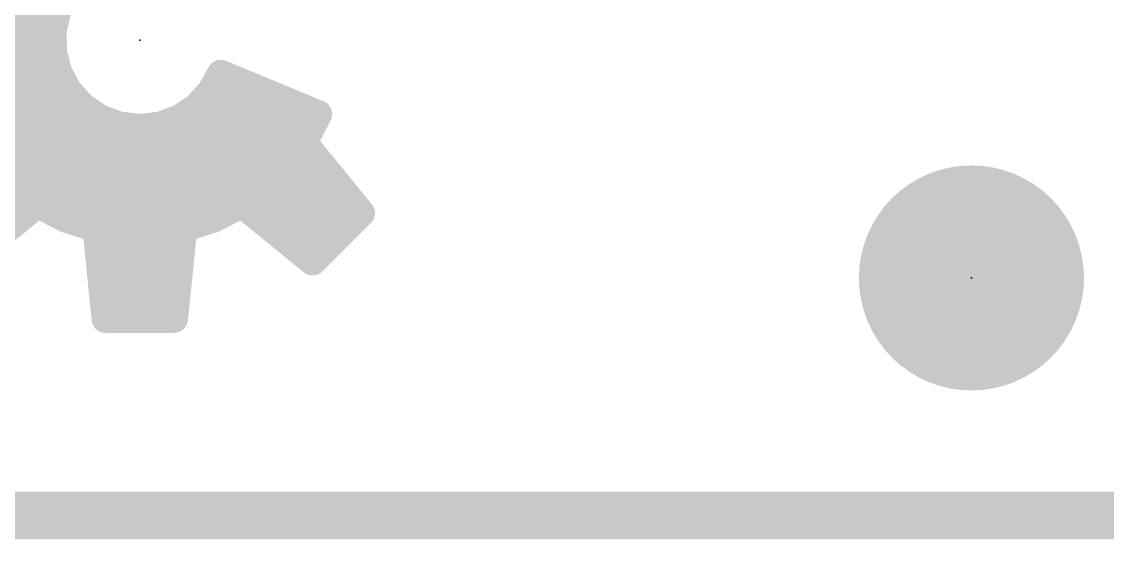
# Model space of a CAD drawing. Extents: x -36 to 72, y -18 to 26.
# Drawn here: x 8.89 to 14.7, y -0.13 to 2.64 of the extents above; entities that cross this region are included whole.
import ezdxf

# ---------------------------------------------------------------- set-up
doc = ezdxf.new("R2010")
doc.units = 0
for name, color, linetype in [('1', 12, 'CONTINUOUS'), ('20', 53, 'CONTINUOUS'), ('21', 41, 'CONTINUOUS'), ('23', 53, 'CONTINUOUS'), ('29', 253, 'CONTINUOUS')]:
    doc.layers.add(name, color=color, linetype=linetype)

# ---------------------------------------------------------------- blocks, each defined once
blk = doc.blocks.new('PIE')
at = {"const_width": 0.5}
blk.add_lwpolyline([(0, -0.25, 1), (0, 0.25, 1), (0, -0.25)], format="xyb", dxfattribs=at)

msp = doc.modelspace()

# ---------------------------------------------------------------- linework, layer by layer
at = {"layer": '20', "const_width": 0.254}
msp.add_lwpolyline([(20.32, 0), (0, 0)], dxfattribs=at)
at = {"layer": '21', "const_width": 0.15}
for points in [[(9.0846, 2.7002), (9.1354, 2.8003)], [(8.0362, 2.7), (9.0846, 2.7)], [(9.0592, 2.591), (9.0846, 2.7002)], [(8.0362, 2.55), (9.0596, 2.55)], [(9.0604, 2.4788), (9.0592, 2.591)], [(9.0882, 2.3701), (9.0604, 2.4788)], [(8.0362, 2.4), (9.0806, 2.4)], [(9.1411, 2.2711), (9.0882, 2.3701)], [(9.9581, 2.3606), (9.9043, 2.2644)], [(10.4778, 2.1453), (9.9581, 2.3606)], [(8.5387, 2.25), (9.16, 2.25)], [(9.216, 2.1876), (9.1411, 2.2711)], [(9.9043, 2.2644), (9.8295, 2.1835)], [(9.8909, 2.25), (10.2251, 2.25)], [(9.3086, 2.1242), (9.216, 2.1876)], [(9.8295, 2.1835), (9.7378, 2.1223)], [(10.3996, 1.9935), (10.4778, 2.1453)], [(8.5955, 2.1), (9.3729, 2.1)], [(9.4136, 2.0847), (9.3086, 2.1242)], [(9.525, 2.0712), (9.4136, 2.0847)], [(9.6344, 2.0841), (9.525, 2.0712)], [(9.7378, 2.1223), (9.6344, 2.0841)], [(9.6774, 2.1), (10.4545, 2.1)], [(10.707, 1.6165), (10.3996, 1.9935)], [(8.6149, 1.95), (10.4351, 1.95)], [(8.4926, 1.8), (10.5574, 1.8)], [(8.3703, 1.65), (8.9596, 1.65)], [(8.6015, 1.358), (8.9785, 1.6654)], [(8.9785, 1.6654), (9.1303, 1.5872)], [(9.0084, 1.65), (10.0416, 1.65)], [(9.9197, 1.5872), (10.0715, 1.6654)], [(10.0715, 1.6654), (10.4485, 1.358)], [(10.0904, 1.65), (10.6797, 1.65)], [(10.4485, 1.358), (10.707, 1.6165)], [(9.1303, 1.5872), (9.293, 1.5351)], [(9.757, 1.5351), (9.9197, 1.5872)], [(9.293, 1.5351), (9.3422, 1.0512)], [(9.2966, 1.5), (9.7534, 1.5)], [(9.7078, 1.0512), (9.757, 1.5351)], [(10.2743, 1.5), (10.5905, 1.5)], [(9.3118, 1.35), (9.7382, 1.35)], [(9.3271, 1.2), (9.7229, 1.2)], [(9.3422, 1.0512), (9.7078, 1.0512)]]:
    msp.add_lwpolyline(points, dxfattribs=at)
at = {"layer": '21', "const_width": 0.075}
for points in [[(9.0512, 2.7172, 1), (9.1181, 2.6833)], [(9.0846, 2.6625, 1), (9.0846, 2.7375)], [(9.0226, 2.5995, 1), (9.0957, 2.5825)], [(9.0967, 2.5914, 1), (9.0217, 2.5906)], [(9.0596, 2.5125, 1), (9.0596, 2.5875)], [(9.0967, 2.4881, 1), (9.0241, 2.4695)], [(9.0229, 2.4784, 1), (9.0979, 2.4792)], [(9.1213, 2.3878, 1), (9.0552, 2.3524)], [(9.0806, 2.3625, 1), (9.0806, 2.4375)], [(9.0519, 2.3608, 1), (9.1246, 2.3794)], [(9.9725, 2.3952, 1), (9.9437, 2.326)], [(9.9908, 2.3423, 1), (9.9254, 2.3789)], [(9.169, 2.2961, 1), (9.1132, 2.2461)], [(9.108, 2.2534, 1), (9.1742, 2.2888)], [(9.16, 2.2125, 1), (9.16, 2.2875)], [(9.8909, 2.2875, 1), (9.8909, 2.2125)], [(9.9318, 2.239, 1), (9.8767, 2.2899)], [(10.2251, 2.2125, 1), (10.2251, 2.2875)], [(9.8715, 2.2828, 1), (9.937, 2.2461)], [(9.2372, 2.2185, 1), (9.1948, 2.1566)], [(9.1881, 2.1625, 1), (9.2439, 2.2126)], [(9.8019, 2.209, 1), (9.857, 2.1581)], [(9.8503, 2.1523, 1), (9.8086, 2.2147)], [(10.5111, 2.1281, 1), (10.4445, 2.1625)], [(10.4634, 2.1107, 1), (10.4922, 2.1799)], [(9.3218, 2.1593, 1), (9.2954, 2.0891)], [(9.2874, 2.0932, 1), (9.3298, 2.1551)], [(9.3729, 2.0625, 1), (9.3729, 2.1375)], [(9.4181, 2.1219, 1), (9.4091, 2.0474)], [(9.4004, 2.0496, 1), (9.4268, 2.1197)], [(9.6215, 2.1193, 1), (9.6474, 2.049)], [(9.6388, 2.0469, 1), (9.63, 2.1214)], [(9.6774, 2.1375, 1), (9.6774, 2.0625)], [(9.717, 2.1535, 1), (9.7587, 2.0911)], [(9.7508, 2.0871, 1), (9.7249, 2.1575)], [(10.4545, 2.0625, 1), (10.4545, 2.1375)], [(9.5206, 2.1084, 1), (9.5294, 2.034)], [(9.5205, 2.034, 1), (9.5295, 2.1084)], [(10.4287, 2.0172, 1), (10.3705, 1.9698)], [(10.3663, 2.0107, 1), (10.4329, 1.9763)], [(10.4351, 1.9125, 1), (10.4351, 1.9875)], [(10.5574, 1.7625, 1), (10.5574, 1.8375)], [(8.9957, 1.6987, 1), (8.9613, 1.6321)], [(9.0022, 1.6363, 1), (8.9548, 1.6945)], [(8.9596, 1.6125, 1), (8.9596, 1.6875)], [(9.0084, 1.6875, 1), (9.0084, 1.6125)], [(10.0952, 1.6945, 1), (10.0478, 1.6363)], [(10.0416, 1.6125, 1), (10.0416, 1.6875)], [(10.0904, 1.6875, 1), (10.0904, 1.6125)], [(10.0887, 1.6321, 1), (10.0543, 1.6987)], [(10.6797, 1.6125, 1), (10.6797, 1.6875)], [(10.7335, 1.59, 1), (10.6805, 1.643)], [(9.1418, 1.6229, 1), (9.1189, 1.5515)], [(9.1132, 1.5538, 1), (9.1475, 1.6205)], [(9.9025, 1.6205, 1), (9.9368, 1.5538)], [(9.9311, 1.5515, 1), (9.9082, 1.6229)], [(10.6779, 1.5928, 1), (10.7361, 1.6402)], [(9.3303, 1.5389, 1), (9.2557, 1.5313)], [(9.2966, 1.5375, 1), (9.2966, 1.4625)], [(9.2816, 1.4994, 1), (9.3044, 1.5708)], [(9.7456, 1.5708, 1), (9.7684, 1.4994)], [(9.7943, 1.5313, 1), (9.7197, 1.5389)], [(9.7534, 1.4625, 1), (9.7534, 1.5375)], [(10.2743, 1.5375, 1), (10.2743, 1.4625)], [(10.5905, 1.4625, 1), (10.5905, 1.5375)], [(9.3118, 1.3875, 1), (9.3118, 1.3125)], [(9.7382, 1.3125, 1), (9.7382, 1.3875)], [(10.422, 1.3845, 1), (10.475, 1.3315)], [(10.4248, 1.3289, 1), (10.4722, 1.3871)], [(9.3271, 1.2375, 1), (9.3271, 1.1625)], [(9.7229, 1.1625, 1), (9.7229, 1.2375)], [(9.3422, 1.0887, 1), (9.3422, 1.0137)], [(9.7078, 1.0137, 1), (9.7078, 1.0887)], [(9.3049, 1.0474, 1), (9.3795, 1.055)], [(9.6705, 1.055, 1), (9.7451, 1.0474)]]:
    msp.add_lwpolyline(points, format="xyb", dxfattribs=at)
at = {"layer": '23'}
for p in [(9.525, 2.54), (13.97, 1.27)]:
    msp.add_point(p, dxfattribs=at)

# ---------------------------------------------------------------- block references
at = {"layer": '1'}
msp.add_blockref('PIE', (13.97, 1.27), dxfattribs=at)
at = {"layer": '29', "xscale": 1.2032, "yscale": 1.2032}
msp.add_blockref('PIE', (13.97, 1.27), dxfattribs=at)

doc.saveas('drawing.dxf')
